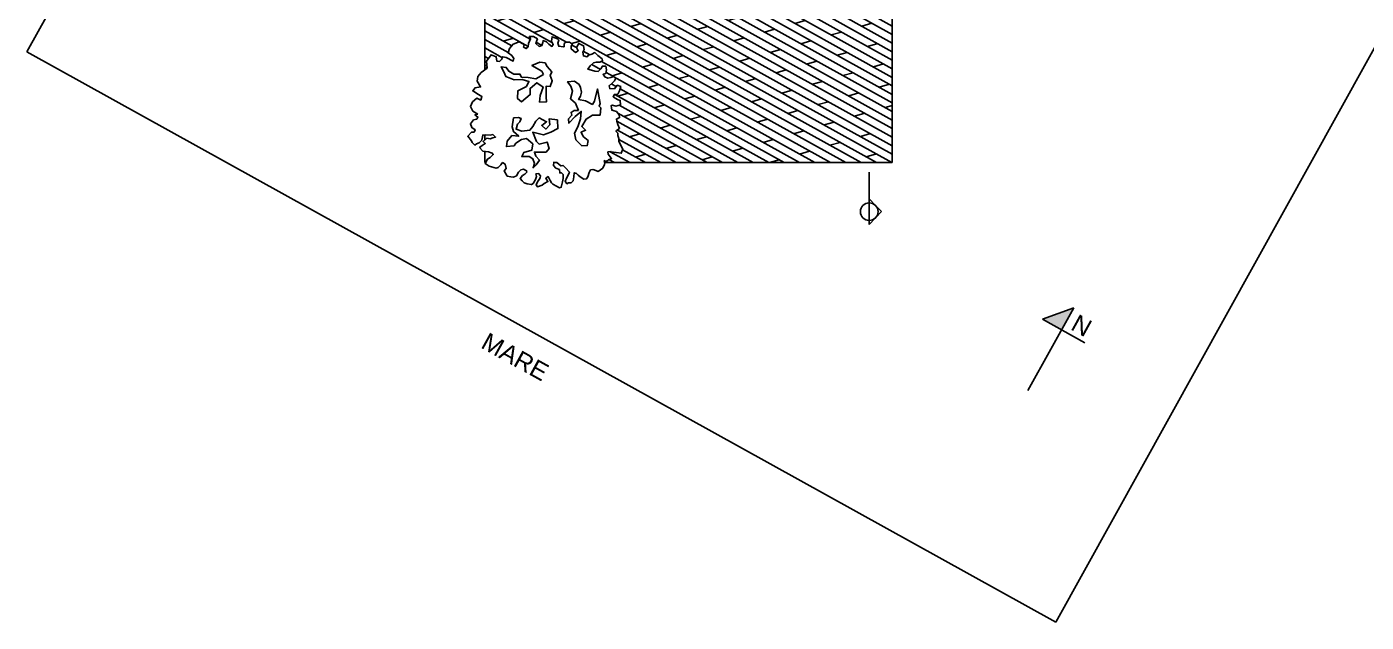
# Model space of a CAD drawing. Header units: millimetres. Extents: x 4804 to 8663, y 84 to 4858.
# Drawn here: x 4804 to 7081, y 84 to 1096 of the extents above; entities that cross this region are included whole.
import ezdxf

# ---------------------------------------------------------------- set-up
doc = ezdxf.new("R2010")
doc.units = ezdxf.units.MM
for name, color, linetype in [('A-FLOOR-LEVL', 3, 'Continuous'), ('A-FURN', 9, 'Continuous'), ('A-GLAZ-FULL', 4, 'Continuous'), ('A-WALL-FULL-EXTR', 1, 'Continuous'), ('ALBERO_PRUNUS', 116, 'Continuous'), ('QUOTE', 5, 'Continuous')]:
    doc.layers.add(name, color=color, linetype=linetype)
doc.styles.get("Standard").update_dxf_attribs({"font": 'Arial.ttf'})

msp = doc.modelspace()

# ---------------------------------------------------------------- hatches: boundary and pattern name
at = {"true_color": 0x636466}
h = msp.add_hatch(color=251, dxfattribs=at)
h.dxf.hatch_style = 1
h.paths.add_polyline_path([(6583.985, 618.286), (6530.989, 598.643), (6563.199, 580.788)])
at = {"layer": 'A-FURN', "ltscale": 0.1}
h = msp.add_hatch(dxfattribs=at)
h.set_pattern_fill('DOLMIT', color=251, scale=2, angle=-29)
h.set_pattern_definition([(331, (4472.456, 3098.333), (6.15708, 11.10767), []), (16, (4472.456, 3098.333), (-9.90117, 34.5295), [17.9605, -35.921])])
h.paths.add_polyline_path([(5906.037, 2101.453), (5803.066, 2102.06), (5582.84, 2102.496), (5582.916, 1022.635), (5587.057, 1025.712), (5586.058, 1037.308), (5593.537, 1048.179), (5602.306, 1044.772), (5603.136, 1037.53), (5607.663, 1036.958), (5611.405, 1040.212), (5613.499, 1044.865), (5619.138, 1043.677), (5631.202, 1037.474), (5632.144, 1041.796), (5629.135, 1046.855), (5622.505, 1051.498), (5624.72, 1058.99), (5631.092, 1066.115), (5641.5, 1070.035), (5647.429, 1066.748), (5649.652, 1065.516), (5648.71, 1061.194), (5653.156, 1058.729), (5656.898, 1061.983), (5656.934, 1067.292), (5660.507, 1075.485), (5658.774, 1079.351), (5665.976, 1079.235), (5672.441, 1075.167), (5671.579, 1072.738), (5669.445, 1067.139), (5675.499, 1062.33), (5679.736, 1063.857), (5681.665, 1069.085), (5681.991, 1072.295), (5687.96, 1069.955), (5691.791, 1066.379), (5696.938, 1062.556), (5699.158, 1065.686), (5696.56, 1071.486), (5697.252, 1078.853), (5708.984, 1074.215), (5706.851, 1068.203), (5708.708, 1062.814), (5716.24, 1061.546), (5717.968, 1062.041), (5718.004, 1067.35), (5720.388, 1069.903), (5727.014, 1069.622), (5731.791, 1066.005), (5729.942, 1062.67), (5729.946, 1058.308), (5737.277, 1052.307), (5741.76, 1055.15), (5738.586, 1060.785), (5742.859, 1067.62), (5750.846, 1063.677), (5751.717, 1057.382), (5749.622, 1052.73), (5750.493, 1046.434), (5756.667, 1044.465), (5759.257, 1047.389), (5764.646, 1049.246), (5770.076, 1052.049), (5775.183, 1047.281), (5782.514, 1041.28), (5782.929, 1037.659), (5778.281, 1035.391), (5772.231, 1035.838), (5767.623, 1034.517), (5762.279, 1029.244), (5758.251, 1023.726), (5764.055, 1021.962), (5769.859, 1020.198), (5775.538, 1019.956), (5780.267, 1024.117), (5782.937, 1028.934), (5788.616, 1028.693), (5789.692, 1022.768), (5788.669, 1016.553), (5784.061, 1015.232), (5786.905, 1010.749), (5791.928, 1008.449), (5796.906, 1009.565), (5801.72, 1011.257), (5805.385, 1008.256), (5803.125, 1004.18), (5800.125, 1000.515), (5794.039, 995.653), (5795.155, 990.675), (5803.303, 990.518), (5808.112, 996.572), (5814.081, 994.232), (5811.866, 986.74), (5808.991, 981.552), (5803.271, 980.847), (5801.012, 976.771), (5804.512, 974.347), (5809.33, 971.676), (5813.075, 970.569), (5813.7, 962.956), (5805.842, 961.015), (5800.038, 962.779), (5797.734, 962.118), (5798.729, 954.3), (5806.591, 951.88), (5811.288, 946.37), (5812.033, 941.597), (5806.604, 938.794), (5807.224, 935.543), (5808.876, 929.784), (5812.01, 923.202), (5806.911, 919.247), (5806.028, 917.886), (5808.775, 914.86), (5809.115, 911.06), (5810.972, 905.671), (5810.655, 900.803), (5817.715, 888.069), (5814.759, 880.988), (5797.253, 883.633), (5792.124, 883.212), (5792.427, 879.433), (5797.515, 872.401), (5798.366, 872.172), (5793.23, 869.852), (5789.967, 866.267), (5785.972, 868.364), (5786.96, 864.918), (6275.499, 864.952), (6275.479, 1140.946), (5915.827, 1140.92), (5905.827, 1140.919), (5905.826, 1150.919)])

# ---------------------------------------------------------------- linework, layer by layer
at = {"layer": 'A-FLOOR-LEVL', "ltscale": 0.1}
for points in [[(5582.84, 2102.496), (5582.916, 1022.635)], [(6275.479, 1140.946), (6275.499, 864.952)], [(5582.924, 911.852), (5582.925, 903.11)], [(5582.925, 898.291), (5582.925, 897.09)], [(5582.926, 884.127), (5582.927, 864.903)], [(5582.927, 864.903), (5584.37, 864.903)], [(5613.053, 864.905), (5613.06, 864.905)], [(5700.059, 864.912), (5705.656, 864.912)], [(5786.96, 864.918), (6275.499, 864.952)]]:
    msp.add_lwpolyline(points, dxfattribs=at)
at = {"layer": 'A-FURN', "color": 251, "true_color": 0x636466}
for p, q in [((6506.145, 477.858), (6583.985, 618.286)), ((6583.985, 618.286), (6530.989, 598.643)), ((6530.989, 598.643), (6602.879, 558.793))]:
    msp.add_line(p, q, dxfattribs=at)
at = {"layer": 'A-WALL-FULL-EXTR'}
for p, q in [((4804.473, 1053.342), (5386.245, 2102.885)), ((7523.332, 1832.962), (6553.713, 83.722)), ((6553.713, 83.722), (4804.473, 1053.342))]:
    msp.add_line(p, q, dxfattribs=at)
at = {"layer": 'ALBERO_PRUNUS'}
for points in [[(5571.042, 947.295), (5562.724, 952.39), (5558.519, 960.534), (5562.257, 968.151), (5569.535, 974.289), (5576.04, 971.168), (5578.009, 977.342), (5572.08, 980.629), (5562.485, 986.916), (5566.308, 992.064), (5575.853, 993.554), (5570.001, 1003.096), (5571.104, 1011.204), (5576.9, 1018.164), (5587.057, 1025.712), (5586.058, 1037.308), (5593.537, 1048.179), (5602.306, 1044.772), (5603.136, 1037.53), (5607.663, 1036.958), (5611.405, 1040.212), (5613.499, 1044.865), (5619.138, 1043.677), (5631.202, 1037.474), (5632.144, 1041.796), (5629.135, 1046.855), (5622.505, 1051.498), (5624.72, 1058.99), (5631.092, 1066.115), (5641.5, 1070.035), (5647.429, 1066.748), (5649.652, 1065.516), (5648.71, 1061.194), (5653.156, 1058.729), (5656.898, 1061.983), (5656.934, 1067.292), (5660.507, 1075.485), (5658.774, 1079.351), (5665.976, 1079.235), (5672.441, 1075.167), (5671.579, 1072.738), (5669.445, 1067.139), (5675.499, 1062.33), (5679.736, 1063.857), (5681.665, 1069.085), (5681.991, 1072.295), (5687.96, 1069.955), (5691.791, 1066.379), (5696.938, 1062.556), (5699.158, 1065.686), (5696.56, 1071.486), (5697.252, 1078.853), (5706.391, 1075.24), (5708.574, 1073.061), (5706.851, 1068.203), (5708.708, 1062.814), (5716.24, 1061.546), (5717.968, 1062.041), (5718.004, 1067.35), (5720.388, 1069.903), (5727.014, 1069.622), (5731.791, 1066.005), (5729.942, 1062.67), (5729.946, 1058.308), (5737.277, 1052.307), (5741.76, 1055.15), (5738.586, 1060.785), (5742.859, 1067.62), (5750.846, 1063.677), (5751.717, 1057.382), (5749.622, 1052.73), (5750.493, 1046.434), (5756.667, 1044.465), (5759.257, 1047.389), (5764.646, 1049.246), (5770.076, 1052.049), (5775.183, 1047.281), (5782.514, 1041.28), (5782.929, 1037.659), (5778.281, 1035.391), (5772.231, 1035.838), (5767.623, 1034.517), (5762.279, 1029.244), (5758.251, 1023.726), (5764.055, 1021.962), (5769.859, 1020.198), (5775.538, 1019.956), (5780.267, 1024.117), (5782.937, 1028.934), (5788.616, 1028.693), (5789.692, 1022.768), (5788.669, 1016.553), (5784.061, 1015.232), (5786.905, 1010.749), (5791.928, 1008.449), (5796.906, 1009.565), (5801.72, 1011.257), (5805.385, 1008.256), (5803.125, 1004.18), (5800.125, 1000.515), (5794.039, 995.653), (5795.155, 990.675), (5803.303, 990.518), (5808.112, 996.572), (5814.081, 994.232), (5811.866, 986.74), (5808.991, 981.552), (5803.271, 980.847), (5801.012, 976.771), (5804.512, 974.347), (5809.33, 971.676), (5813.075, 970.569), (5813.7, 962.956), (5805.842, 961.015), (5800.038, 962.779), (5797.734, 962.118), (5798.729, 954.3), (5806.591, 951.88), (5811.288, 946.37), (5812.033, 941.597), (5806.604, 938.794), (5807.224, 935.543), (5808.876, 929.784), (5812.01, 923.202), (5806.911, 919.247), (5806.028, 917.886), (5808.775, 914.86), (5809.115, 911.06), (5809.115, 911.06), (5810.972, 905.671), (5810.972, 905.671), (5810.655, 900.803), (5817.715, 888.069), (5814.759, 880.988), (5797.94, 883.529), (5797.629, 883.671), (5797.187, 883.627), (5792.62, 883.253), (5792.122, 883.236), (5792.427, 879.433), (5797.515, 872.401), (5798.366, 872.172), (5793.23, 869.852), (5791.997, 868.497), (5788.742, 866.91), (5785.972, 868.364), (5787.128, 864.332), (5786.637, 861.698), (5783.721, 855.564), (5775.702, 849.836), (5768.992, 852.587), (5766.563, 853.449), (5762.736, 852.663), (5760.272, 848.217), (5758.057, 840.725), (5755.837, 837.595), (5751.064, 836.85), (5744.97, 840.713), (5741.881, 843.878), (5738.586, 846.673), (5734.84, 847.781), (5734.353, 840.785), (5732.919, 833.829), (5729.548, 830.369), (5725.186, 830.365), (5722.471, 828.963), (5719.257, 833.651), (5721.106, 836.986), (5726.732, 848.884), (5720.017, 855.997), (5716.022, 860.15), (5712.195, 859.364), (5705.606, 864.955), (5700.132, 865.567), (5699.52, 860.093), (5703.681, 855.365), (5709.65, 853.025), (5710.355, 847.305), (5713.4, 847.555), (5716.119, 844.595), (5715.837, 837.969), (5715.02, 832.125), (5712.93, 823.111), (5710.05, 822.285), (5704.657, 824.79), (5698.728, 828.076), (5696.379, 830.831), (5694.071, 834.533), (5690.567, 841.32), (5686.454, 838.27), (5690.205, 832.801), (5683.994, 829.462), (5680.458, 826.578), (5672.559, 823.69), (5670.046, 827.021), (5672.551, 832.414), (5675.181, 836.285), (5677.195, 839.044), (5677.521, 842.254), (5674.471, 846.366), (5669.699, 845.621), (5670.855, 841.589), (5668.926, 836.361), (5665.023, 829.32), (5662.103, 827.548), (5655.147, 828.982), (5649.713, 830.54), (5646.624, 833.706), (5643.204, 838.024), (5647.026, 843.171), (5650.728, 845.479), (5654.469, 848.734), (5653.809, 851.038), (5648.415, 853.543), (5644.013, 852.592), (5640.066, 848.967), (5636.574, 842.668), (5631.926, 840.4), (5627.193, 840.601), (5621.184, 841.995), (5615.867, 850.755), (5619.278, 855.161), (5617.502, 862.444), (5613.055, 864.908), (5610.425, 861.038), (5605.491, 856.506), (5602.035, 855.515), (5590.427, 859.044), (5583.592, 863.317), (5587.329, 870.933), (5591.812, 873.777), (5597.322, 878.474), (5595.715, 880.818), (5589.375, 883.363), (5579.374, 884.547), (5573.936, 890.468), (5578.254, 893.887), (5583.723, 897.637), (5580.058, 900.638), (5586.555, 906.241), (5592.028, 905.629), (5596.636, 906.95), (5601.244, 908.271), (5596.302, 912.464), (5591.899, 911.513), (5583.38, 911.875), (5579.389, 911.666), (5578.08, 903.187), (5573.146, 898.656), (5568.909, 897.13), (5566.154, 894.781), (5561.212, 898.974), (5560.591, 902.224), (5554.082, 909.708), (5560.249, 916.463), (5564.816, 916.837), (5566.5, 920.748), (5560.776, 924.405), (5558.589, 930.946), (5563.808, 937.741), (5569.363, 939.022), (5571.211, 942.357), (5566.064, 946.179)], [(5682.759, 1014.461), (5679.648, 1020.445), (5663.072, 1029.901), (5676.408, 1035.71), (5685.446, 1034.598), (5689.067, 1028.316), (5696.701, 1019.264), (5693.988, 1012.837), (5697.585, 1003.905), (5694.27, 994.137), (5687.43, 995.157), (5686.958, 976.722), (5687.87, 968.375), (5676.041, 967.859), (5677.187, 979.213), (5681.853, 993.455), (5671.328, 1000.653), (5659.897, 991.038), (5660.176, 980.476), (5645.382, 968.526), (5638.775, 973.707), (5639.287, 987.039), (5653.567, 994.044), (5657.917, 1002.985), (5646.286, 1006.306), (5632.994, 1005.908), (5618.91, 1011.128), (5615.032, 1019.234), (5610.718, 1027.544), (5619.501, 1026.833), (5623.616, 1020.267), (5632.399, 1015.363), (5642.606, 1015.444), (5645.573, 1010.104), (5656.532, 1009.67), (5669.389, 1007.497)], [(5742.428, 953.304), (5736.957, 966.116), (5728.523, 973.585), (5731.795, 986.208), (5728.898, 995.069), (5723.551, 1002.419), (5735.647, 1003.379), (5743.16, 997.607), (5745.668, 992.468), (5747.541, 984.735), (5745.847, 977.953), (5742.331, 972.451), (5754.357, 969.977), (5765.738, 963.936), (5769.354, 969.114), (5774.608, 990.084), (5779.228, 965.564), (5777.139, 960.83), (5780.006, 958.087), (5778.906, 945.657), (5766.211, 945.463), (5754.943, 938.916), (5747.835, 926.092), (5754.131, 919.808), (5746.697, 916.478), (5750.224, 909.4), (5758.855, 902.288), (5756.846, 893.622), (5747.193, 893.85), (5737.768, 903.731), (5735.503, 914.766), (5741.07, 925.651), (5745.844, 939.303), (5746.742, 951.844), (5736.346, 943.171), (5725.834, 931.768), (5725.37, 939.429), (5731.072, 945.445), (5729.535, 950.146), (5734.786, 953.747)], [(5645.847, 918.386), (5659.531, 920.278), (5664.311, 926.052), (5669.446, 935.315), (5675.255, 941.045), (5687.963, 934.528), (5679.65, 928.079), (5686.812, 922.004), (5693.29, 928.942), (5692.073, 939.094), (5706.431, 937.453), (5707.25, 922.784), (5695.046, 916.913), (5682.483, 912.294), (5664.32, 916.57), (5670.865, 900.833), (5675.208, 896.32), (5688.756, 899.867), (5692.21, 889.002), (5687.207, 882.825), (5667.215, 882.85), (5669.815, 876.144), (5675.904, 869.083), (5670.411, 861.072), (5665.048, 856.147), (5667.635, 863.664), (5664.676, 871.622), (5658.232, 875.194), (5645.664, 875.316), (5649.46, 882.162), (5662.605, 885.932), (5664.295, 896.578), (5653.552, 905.692), (5645.458, 904.387), (5635.491, 897.803), (5632.632, 893.596), (5619.798, 892.287), (5621.22, 901.501), (5629.038, 910.856), (5640.533, 909.749), (5631.804, 917.747), (5629.471, 925.884), (5631.961, 940.825), (5640.235, 941.504), (5644.709, 940.077), (5642.612, 934.395), (5638.725, 930.232), (5636.094, 921.687)]]:
    msp.add_lwpolyline(points, close=True, dxfattribs=at)
at = {"layer": 'QUOTE'}
for p, q in [((6236.308, 848.767), (6236.308, 766.564)), ((6247.094, 791.988), (6236.308, 803.149)), ((6257.168, 781.564), (6247.094, 791.988)), ((6257.168, 781.564), (6247.094, 771.14)), ((6247.094, 771.14), (6236.308, 759.979)), ((6236.308, 759.979), (6236.308, 766.564))]:
    msp.add_line(p, q, dxfattribs=at)
msp.add_circle((6236.308, 781.564), 15, dxfattribs=at)

# ---------------------------------------------------------------- texts
at = {"layer": 'A-FURN', "color": 251, "true_color": 0x636466, "insert": (6591.418, 608.419), "char_height": 30, "attachment_point": 1, "rotation": 331}
msp.add_mtext_dynamic_manual_height_columns('N', width=88.17383, gutter_width=12.5, heights=[0], dxfattribs=at)
at = {"layer": 'A-GLAZ-FULL', "ltscale": 0.1, "insert": (5588.873, 577.363), "char_height": 30, "attachment_point": 1, "rotation": 331}
msp.add_mtext_dynamic_manual_height_columns('MARE', width=344.26246, gutter_width=12.5, heights=[0], dxfattribs=at)

doc.saveas('drawing.dxf')
